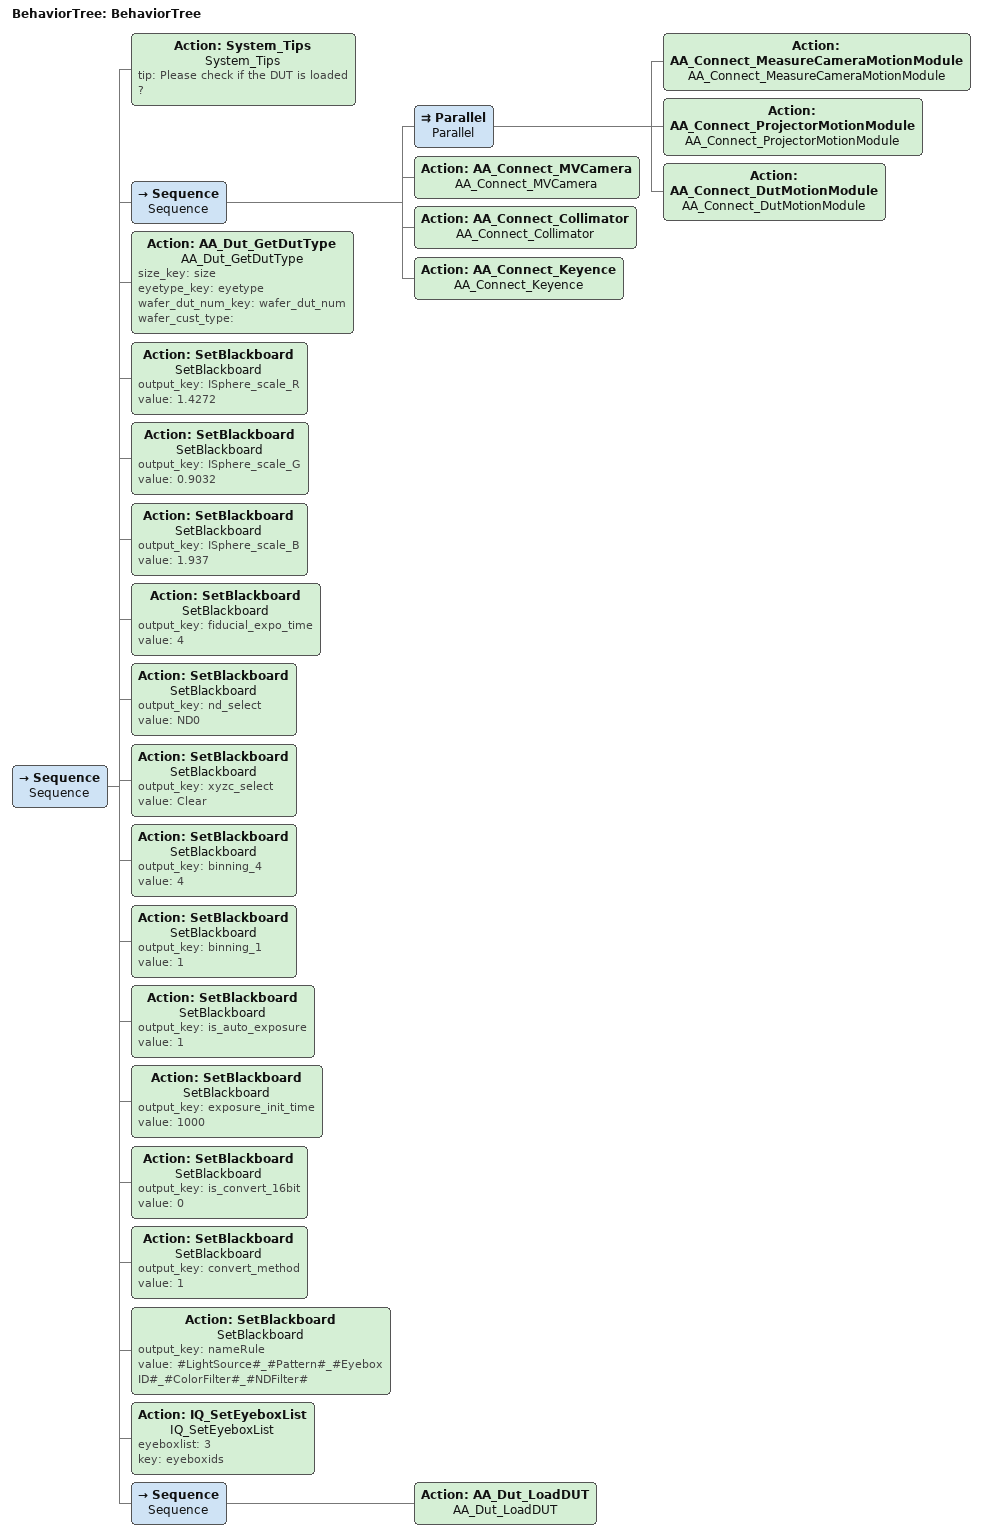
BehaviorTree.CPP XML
<?xml version="1.0"?>
<root main_tree_to_execute="BehaviorTree">
 <BehaviorTree ID="BehaviorTree">
  <!-- Add nodes here -->
  <Sequence name="Sequence">
   <!-- system init -->
   <Action name="System_Tips" ID="System_Tips" tip="Please check if the DUT is loaded ?"/>
   <!-- devices connect -->
   <Sequence name="Sequence">
    <Parallel name="Parallel">
     <Action name="AA_Connect_MeasureCameraMotionModule" ID="AA_Connect_MeasureCameraMotionModule"/>
     <Action name="AA_Connect_ProjectorMotionModule" ID="AA_Connect_ProjectorMotionModule"/>
     <Action name="AA_Connect_DutMotionModule" ID="AA_Connect_DutMotionModule"/>
    </Parallel>
    <Action name="AA_Connect_MVCamera" ID="AA_Connect_MVCamera"/>
    <Action name="AA_Connect_Collimator" ID="AA_Connect_Collimator"/>
    <Action name="AA_Connect_Keyence" ID="AA_Connect_Keyence"/>
   </Sequence>
   <!-- alignment init -->
   <Action name="AA_Dut_GetDutType" ID="AA_Dut_GetDutType" size_key="size" eyetype_key="eyetype" wafer_dut_num_key="wafer_dut_num" wafer_cust_type=""/>
   <!-- blackboard init -->
   <Action name="SetBlackboard" ID="SetBlackboard" output_key="ISphere_scale_R" value="1.4272"/>
   <Action name="SetBlackboard" ID="SetBlackboard" output_key="ISphere_scale_G" value="0.9032"/>
   <Action name="SetBlackboard" ID="SetBlackboard" output_key="ISphere_scale_B" value="1.937"/>
   <Action name="SetBlackboard" ID="SetBlackboard" output_key="fiducial_expo_time" value="4"/>
   <Action name="SetBlackboard" ID="SetBlackboard" output_key="nd_select" value="ND0"/>
   <Action name="SetBlackboard" ID="SetBlackboard" output_key="xyzc_select" value="Clear"/>
   <Action name="SetBlackboard" ID="SetBlackboard" output_key="binning_4" value="4"/>
   <Action name="SetBlackboard" ID="SetBlackboard" output_key="binning_1" value="1"/>
   <Action name="SetBlackboard" ID="SetBlackboard" output_key="is_auto_exposure" value="1"/>
   <Action name="SetBlackboard" ID="SetBlackboard" output_key="exposure_init_time" value="1000"/>
   <Action name="SetBlackboard" ID="SetBlackboard" output_key="is_convert_16bit" value="0"/>
   <Action name="SetBlackboard" ID="SetBlackboard" output_key="convert_method" value="1"/>
   <Action name="SetBlackboard" ID="SetBlackboard" output_key="nameRule" value="#LightSource#_#Pattern#_#EyeboxID#_#ColorFilter#_#NDFilter#"/>
   <!-- IQ init -->
   <Action name="IQ_SetEyeboxList" ID="IQ_SetEyeboxList" eyeboxlist="3" key="eyeboxids"/>
   <Sequence name="Sequence">
    <Action name="AA_Dut_LoadDUT" ID="AA_Dut_LoadDUT"/>
   </Sequence>
  </Sequence>
 </BehaviorTree>
</root>
